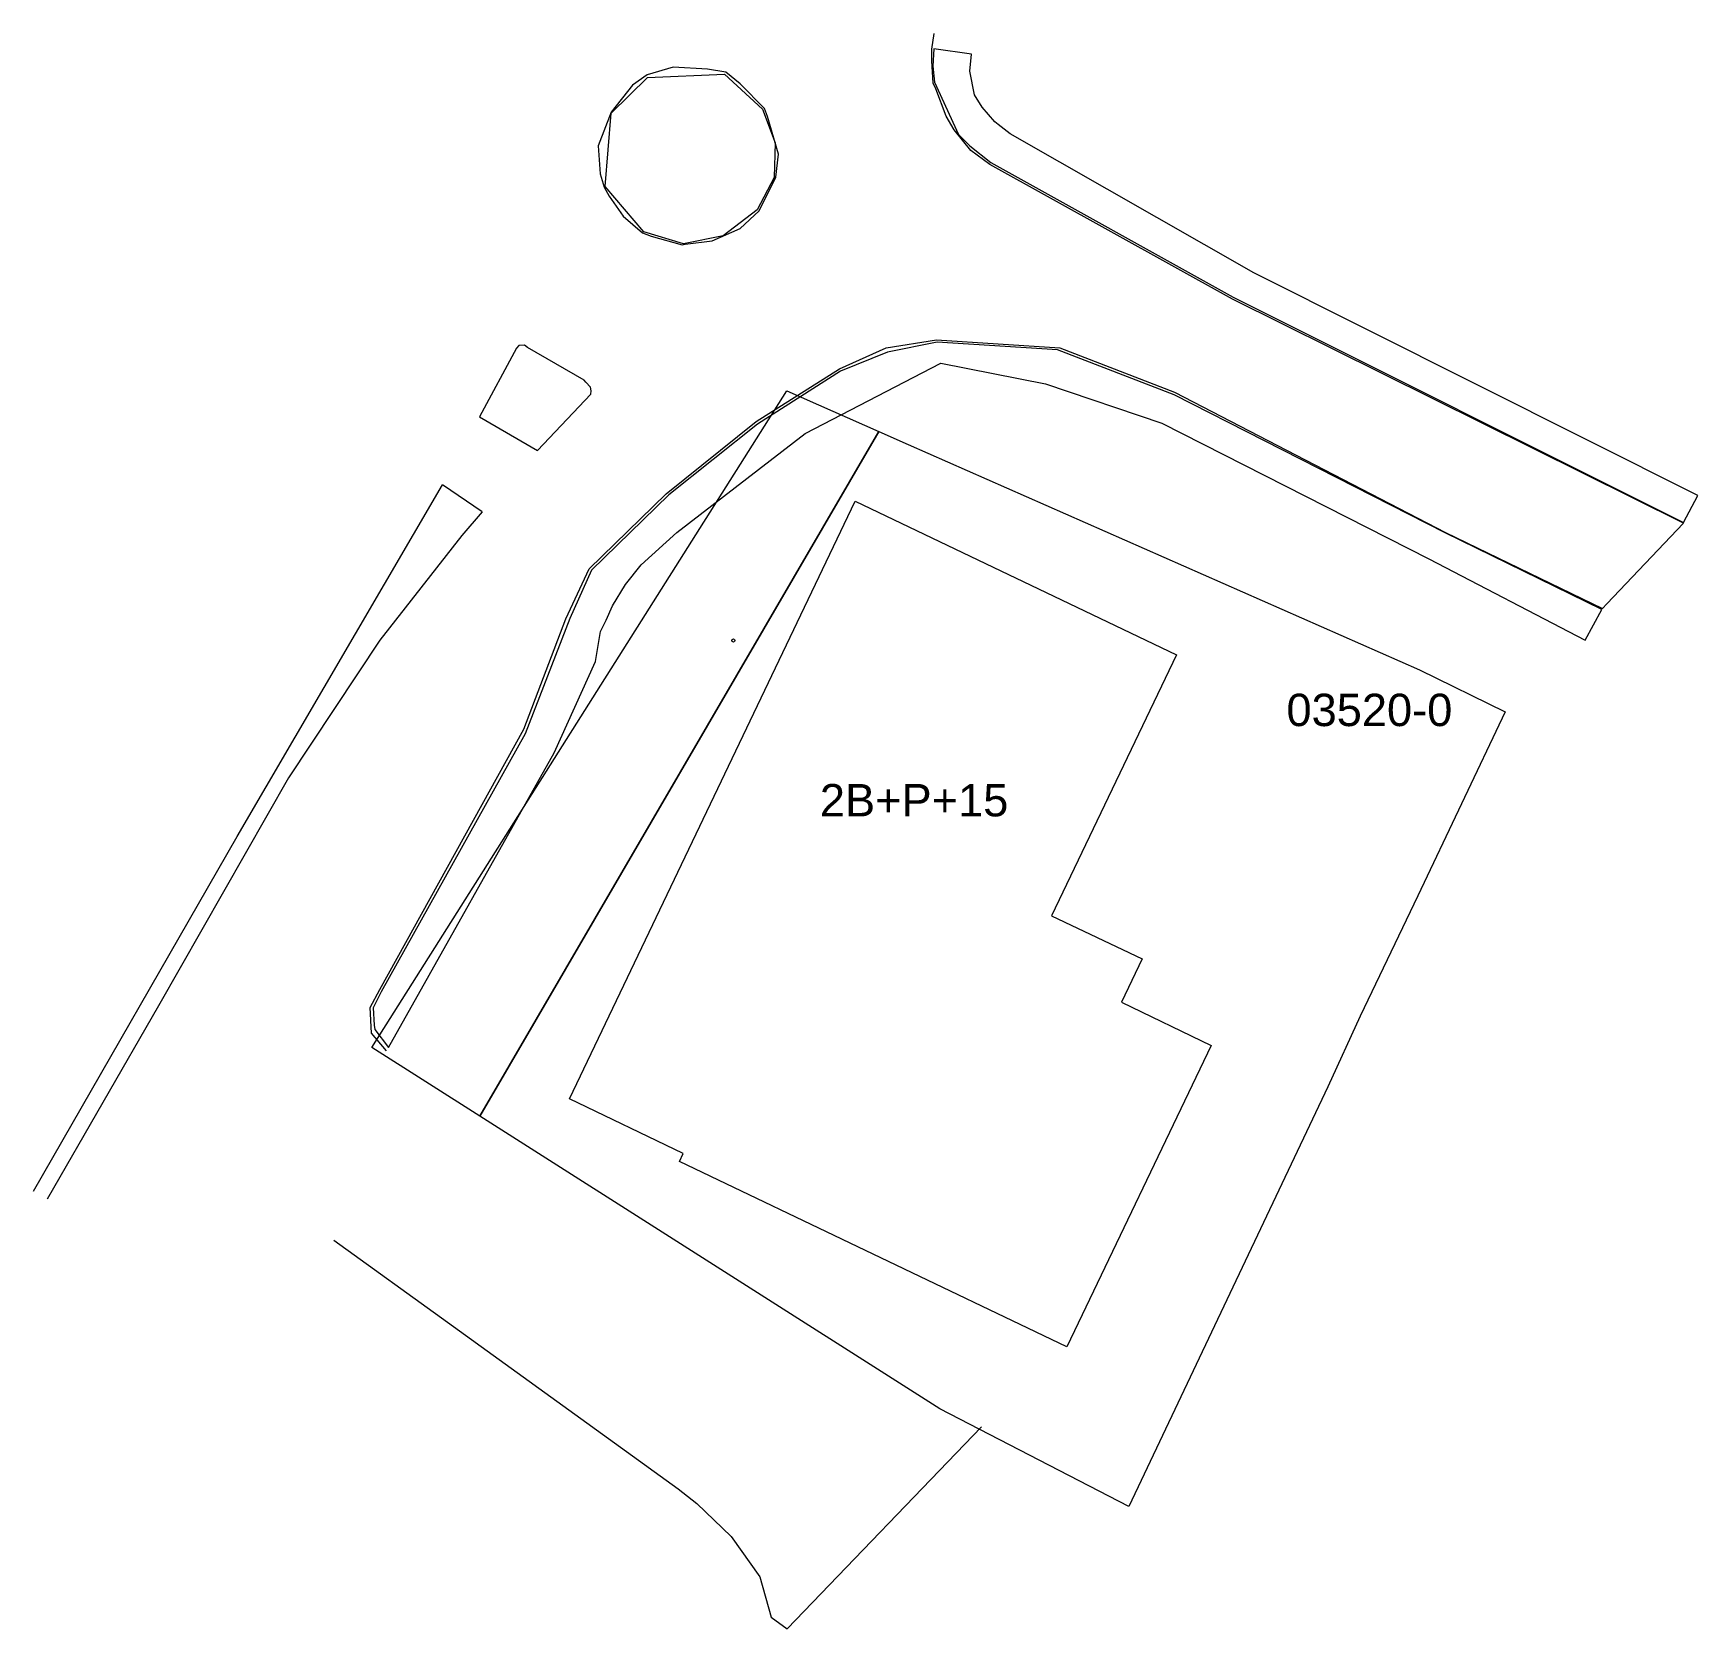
# Model space of a CAD drawing. Header units: metres. Extents: x 7511787 to 7511890, y 4693238 to 4693336.
import ezdxf

# ---------------------------------------------------------------- set-up
doc = ezdxf.new("R2010")
doc.units = ezdxf.units.M
for name, color, linetype, lineweight in [('asfalt', 252, 'Continuous', 0), ('parcela', 7, 'Continuous', 0), ('perdhesa', 1, 'Continuous', 0), ('Puset fekali', 30, 'Continuous', 0)]:
    doc.layers.add(name, color=color, linetype=linetype, lineweight=lineweight)
doc.layers.add('rrethoj', color=7, linetype='Continuous', lineweight=0, true_color=0x00661a)
doc.layers.add('trotuar', color=7, linetype='Continuous', lineweight=0, true_color=0x6de98a)
doc.styles.get("Standard").update_dxf_attribs({"font": 'arial.ttf'})

msp = doc.modelspace()

# ---------------------------------------------------------------- linework, layer by layer
at = {"layer": 'asfalt', "elevation": 625.94, "flags": 128}
msp.add_lwpolyline([(7511795.11, 4693276.29), (7511788.24, 4693264.34)], dxfattribs=at)
at = {"layer": 'asfalt'}
for points in [[(7511884.37, 4693300.84, 625.79), (7511884.64, 4693301.12, 625.75), (7511889.37, 4693306.12, 625.87), (7511861.5, 4693319.95, 625.94), (7511846.49, 4693328.27, 625.92), (7511845.32, 4693329.13, 625.95), (7511844.29, 4693330.42, 625.95), (7511843.8, 4693331.27, 625.9), (7511843.16, 4693332.95, 625.91), (7511842.99, 4693333.31, 0), (7511842.92, 4693334.69, 625.94), (7511842.92, 4693335.41, 625.94), (7511843.05, 4693336.38, 625.98)], [(7511827.66, 4693323.35, 626.07), (7511829.34, 4693323.55, 626.05), (7511831.07, 4693324.33, 286.03), (7511832.24, 4693325.42, 0), (7511833.28, 4693327.49, 0), (7511833.43, 4693328.91, 626.03), (7511832.75, 4693331.25, 626.06), (7511832.57, 4693331.73, 0), (7511831.06, 4693333.25, 626.14), (7511830.19, 4693333.99, 0), (7511829.04, 4693334.17, 626.15), (7511826.93, 4693334.28, 626.12), (7511825.32, 4693333.82, 0), (7511824.42, 4693333.18, 626.1), (7511823.1, 4693331.51, 626.09), (7511822.3, 4693329.42, 626.08), (7511822.42, 4693327.7, 626.09), (7511822.66, 4693326.88, 0), (7511822.96, 4693326.31, 626.08), (7511823.83, 4693325.09, 626.09), (7511825.04, 4693324.05, 0), (7511825.56, 4693323.84, 626.08), (7511827.48, 4693323.31, 0), (7511827.66, 4693323.35, 626.07)], [(7511808.79, 4693277.29, 625.85), (7511817.69, 4693293.37, 625.93), (7511820.3, 4693300.2, 625.91), (7511821.74, 4693303.29, 625.89), (7511826.49, 4693307.93, 625.92), (7511832.05, 4693312.39, 625.96), (7511837.2, 4693315.64, 625.92), (7511840.1, 4693316.94, 625.91), (7511843.21, 4693317.43, 625.87), (7511850.82, 4693316.95, 625.83), (7511857.91, 4693314.2, 625.82), (7511874.67, 4693305.54, 625.82), (7511884.37, 4693300.84, 625.79)], [(7511821.83, 4693314.09, 626.05), (7511821.86, 4693314.28, 626.02), (7511821.81, 4693314.51, 626.05), (7511821.53, 4693314.83, 626.04), (7511821.43, 4693314.94, 626.05), (7511817.93, 4693316.97, 626.03), (7511817.74, 4693317.11, 626.03), (7511817.38, 4693317.08, 626.03), (7511817.24, 4693316.92, 626.03), (7511814.96, 4693312.68, 626.03), (7511818.55, 4693310.61, 626.02), (7511821.83, 4693314.09, 626.05)], [(7511787.38, 4693264.84, 625.75), (7511799.98, 4693286.75, 625.94), (7511812.67, 4693308.47, 626.01)], [(7511815.13, 4693306.81, 626.02), (7511812.67, 4693308.47, 626.01)], [(7511815.13, 4693306.81, 626.02), (7511813.86, 4693305.35, 626.04), (7511808.79, 4693298.89, 626.04), (7511803.15, 4693290.37, 625.98), (7511795.11, 4693276.29, 625.87)], [(7511809.21, 4693273.5, 625.83), (7511808.29, 4693274.6, 625.85), (7511808.2, 4693276.19, 625.85), (7511808.79, 4693277.29, 625.85)]]:
    msp.add_polyline3d(points, dxfattribs=at)
at = {"layer": 'parcela', "flags": 128}
for points in [[(7511839.64, 4693311.77), (7511814.97, 4693269.47), (7511808.3, 4693273.71), (7511819.59, 4693291.56), (7511833.95, 4693314.28), (7511839.64, 4693311.77)], [(7511814.97, 4693269.47), (7511839.64, 4693311.77), (7511841.45, 4693310.97), (7511873.05, 4693297.05), (7511878.34, 4693294.45), (7511872.94, 4693283.09), (7511869.39, 4693275.64), (7511867.39, 4693271.28), (7511855.09, 4693245.35), (7511843.41, 4693251.37), (7511814.97, 4693269.47)]]:
    msp.add_lwpolyline(points, dxfattribs=at)
at = {"layer": 'perdhesa', "flags": 128}
msp.add_lwpolyline([(7511838.18, 4693307.47), (7511858.03, 4693297.98), (7511850.31, 4693281.85), (7511855.91, 4693279.18), (7511854.63, 4693276.5), (7511860.17, 4693273.84), (7511851.26, 4693255.21), (7511827.31, 4693266.67), (7511827.55, 4693267.16), (7511820.51, 4693270.53)], close=True, dxfattribs=at)
at = {"layer": 'Puset fekali'}
msp.add_circle((7511830.65, 4693298.86, 622.23), 0.0965, dxfattribs=at)
at = {"layer": 'rrethoj', "elevation": 625.81, "flags": 128}
msp.add_lwpolyline([(7511805.96, 4693261.81), (7511812.98, 4693256.74), (7511827.24, 4693246.43), (7511828.38, 4693245.53), (7511830.5, 4693243.48), (7511832.29, 4693241), (7511832.98, 4693238.51), (7511833.97, 4693237.79), (7511845.98, 4693250.26)], dxfattribs=at)
at = {"layer": 'trotuar'}
for points in [[(7511889.37, 4693306.16, 626.02), (7511890.25, 4693307.81, 626.03), (7511862.81, 4693321.57, 626.11), (7511847.75, 4693330.18, 625.99), (7511847.02, 4693330.74, 626.02), (7511846.81, 4693330.91, 626.07), (7511846.03, 4693331.81, 626.26), (7511845.54, 4693332.58, 626.25), (7511845.26, 4693334.05, 626.11), (7511845.36, 4693335.09, 626.08), (7511843.03, 4693335.42, 626.27), (7511842.97, 4693334.36, 626.22), (7511843.08, 4693333.36, 626.08), (7511844.57, 4693330.12, 626.07), (7511845.27, 4693329.43, 625.98), (7511846.56, 4693328.4, 625.96), (7511861.54, 4693320.08, 626.09), (7511889.37, 4693306.16, 626.02)], [(7511832.12, 4693325.47, 626.13), (7511830.02, 4693323.87, 626.18), (7511827.57, 4693323.37, 626.18), (7511825.11, 4693324.12, 626.22), (7511822.73, 4693326.91, 626.21), (7511823.1, 4693331.45, 626.19), (7511825.34, 4693333.65, 626.2), (7511830.1, 4693333.86, 626.26), (7511832.45, 4693331.7, 626.19), (7511833.22, 4693329.61, 626.13), (7511833.16, 4693327.48, 626.16), (7511832.12, 4693325.47, 626.13)], [(7511809.33, 4693273.71, 625.87), (7511819.58, 4693291.92, 626), (7511822.12, 4693297.57, 625.98), (7511822.44, 4693299.41, 626), (7511822.78, 4693300.12, 625.99), (7511823.18, 4693301, 626), (7511823.98, 4693302.32, 625.99), (7511824.94, 4693303.54, 625.98), (7511827.16, 4693305.54, 626.01), (7511835.09, 4693311.65, 626.05), (7511843.46, 4693315.99, 0), (7511849.93, 4693314.72, 625.93), (7511857.12, 4693312.29, 625.91), (7511873.64, 4693303.91, 625.93), (7511883.29, 4693298.87, 625.87), (7511884.32, 4693300.78, 625.86), (7511874.64, 4693305.52, 625.9), (7511857.88, 4693314.04, 625.88), (7511850.68, 4693316.83, 625.93), (7511843.25, 4693317.3, 625.91), (7511840.17, 4693316.67, 625.95), (7511837.26, 4693315.5, 625.98), (7511832.14, 4693312.22, 626.03), (7511826.66, 4693307.86, 625.92), (7511821.88, 4693303.2, 625.95), (7511820.54, 4693300.22, 625.93), (7511817.77, 4693293.09, 626), (7511808.88, 4693277.15, 625.9), (7511808.39, 4693276.15, 625.87), (7511808.44, 4693275.08, 625.86), (7511808.48, 4693274.83, 625.86), (7511809.33, 4693273.71, 625.87)]]:
    msp.add_polyline3d(points, dxfattribs=at)

# ---------------------------------------------------------------- texts
at = {"layer": 'parcela'}
for s, p in [('03520-0', (7511864.83, 4693293.57)), ('2B+P+15', (7511835.99, 4693287.99))]:
    msp.add_text(s, height=2, dxfattribs=at).set_placement(p)

doc.saveas('drawing.dxf')
